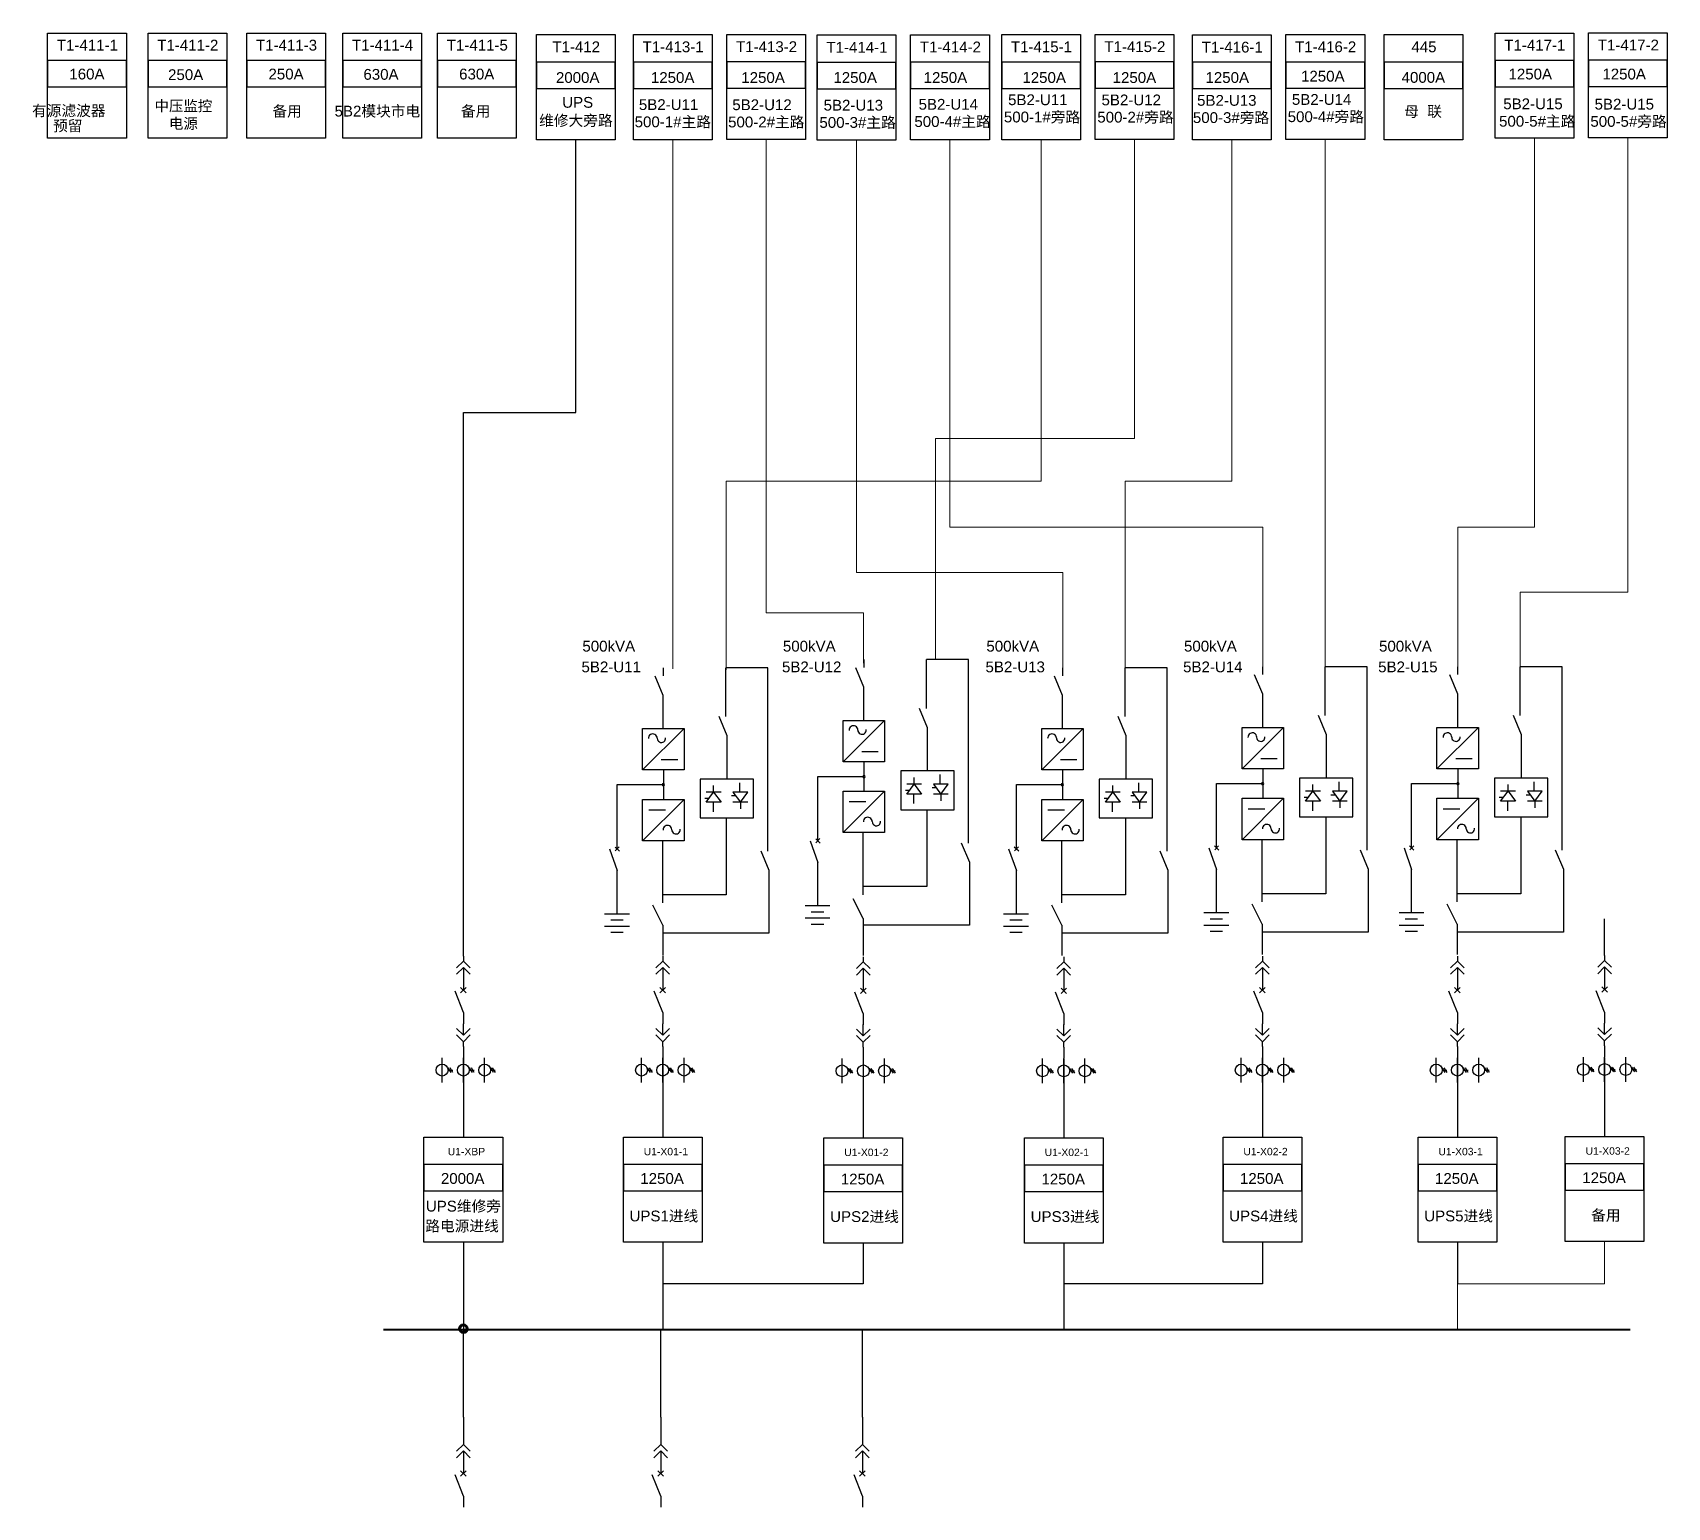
# Model space of a CAD drawing. Header units: millimetres. Extents: x -3460 to -460, y 6070 to 9130.
# Drawn here: x -1396.4 to -1288.3, y 6317.1 to 6414.6 of the extents above; entities that cross this region are included whole.
import ezdxf
from ezdxf.enums import TextEntityAlignment as Align

# ---------------------------------------------------------------- set-up
doc = ezdxf.new("R2010")
doc.units = ezdxf.units.MM
doc.header["$LTSCALE"] = 1000
doc.header["$MEASUREMENT"] = 0
doc.styles.get("Standard").update_dxf_attribs({"font": 'arial.ttf'})

# ---------------------------------------------------------------- blocks, each defined once
blk = doc.blocks.new('DYDQAA03')
at = {"color": 0}
for points in [[(0, 0), (0, -1.5)], [(-2.12, -3.62), (0, -1.5)], [(-2.12, -5.62), (0, -3.5)], [(2.12, -3.62), (0, -1.5)], [(2.12, -5.62), (0, -3.5)], [(0, -3.5), (0, -7)]]:
    blk.add_lwpolyline(points, dxfattribs=at)
blk = doc.blocks.new('DYDQAA09')
at = {"color": 0}
blk.add_lwpolyline([(0, 0), (0, -3.5)], dxfattribs=at)
blk.add_lwpolyline([(0, 0), (0, -3.5)], dxfattribs=at)
blk.add_lwpolyline([(0, 0), (0, -3.5)], dxfattribs=at)
blk.add_lwpolyline([(0, 0), (0, -3.5)], dxfattribs=at)
blk.add_lwpolyline([(0, 0), (0, -3.5)], dxfattribs=at)
blk.add_lwpolyline([(0, 0), (0, -3.5)], dxfattribs=at)
blk.add_lwpolyline([(0, 0), (0, -3.5)], dxfattribs=at)
blk.add_lwpolyline([(0, 0), (0, -3.5)], dxfattribs=at)
blk.add_lwpolyline([(0, 0), (0, -3.5)], dxfattribs=at)
blk = doc.blocks.new('DYDQ0201')
at = {"color": 0}
for points in [[(0.86, -0.86), (-0.86, 0.86)], [(-0.86, -0.86), (0.86, 0.86)], [(0, -7), (-2.61, -0.37)]]:
    blk.add_lwpolyline(points, dxfattribs=at)
blk = doc.blocks.new('DYDQAA04')
at = {"color": 0}
for points in [[(0, -3.5), (0, 0)], [(-2.12, -1.38), (0, -3.5)], [(-2.12, -3.38), (0, -5.5)], [(2.12, -1.38), (0, -3.5)], [(2.12, -3.38), (0, -5.5)], [(0, -7), (0, -5.5)]]:
    blk.add_lwpolyline(points, dxfattribs=at)
blk = doc.blocks.new('A$C03DD39B5')
for p, q in [((417, 475), (283, 392)), ((350, 333), (350, 467)), ((417, 422), (283, 339))]:
    blk.add_line(p, q)
blk.add_lwpolyline([(700, 167), (0, 167)])
blk.add_circle((350, 167), 167)
blk = doc.blocks.new('DYDQAA05')
at = {"color": 0}
blk.add_lwpolyline([(0, 0), (0, -7)], dxfattribs=at)

msp = doc.modelspace()

# ---------------------------------------------------------------- linework, layer by layer
at = {"color": 5, "lineweight": 30}
for p, q in [((-1360.46, 6389.5, 23739.41), (-1360.46, 6407.52, 25375.24)), ((-1367.89, 6353.54, 23739.41), (-1367.89, 6389.5, 23739.41)), ((-1367.89, 6389.5, 23739.41), (-1360.46, 6389.5, 23739.41))]:
    msp.add_line(p, q, dxfattribs=at)
at = {"color": 6, "lineweight": 20}
for p, q in [((-1354.05, 6407.52, 24683.6), (-1354.05, 6372.54, 24683.6)), ((-1347.87, 6407.54, 25375.24), (-1347.87, 6376.25, 25375.24)), ((-1341.89, 6407.5, 25375.24), (-1341.89, 6378.91, 25375.24)), ((-1335.71, 6407.51, 26066.88), (-1335.71, 6381.91, 26066.88)), ((-1297.05, 6407.63, 6022), (-1297.05, 6381.91, 6022)), ((-1335.71, 6381.91, 615.6), (-1315.01, 6381.91, 615.6)), ((-1315.01, 6381.91, 615.6), (-1315.01, 6372.68, 25375.24)), ((-1297.05, 6381.91, -19429.27), (-1302.11, 6381.91, -19429.27)), ((-1302.11, 6381.91, -19429.27), (-1302.11, 6372.68, 25375.24)), ((-1341.89, 6378.91, -76.04), (-1328.25, 6378.91, -76.04)), ((-1328.25, 6378.91, -76.04), (-1328.25, 6372.61, 25375.24)), ((-1347.87, 6376.25, -76.04), (-1341.43, 6376.25, 25375.24)), ((-1341.43, 6376.25, 25375.24), (-1341.43, 6372.91, 25375.24))]:
    msp.add_line(p, q, dxfattribs=at)
at = {"color": 4, "lineweight": 20}
for p, q in [((-1329.68, 6384.95, 50826.51), (-1329.68, 6407.52, 26069.61)), ((-1323.5, 6387.77, 50826.51), (-1323.5, 6407.54, 26761.25)), ((-1317.07, 6384.95, 50826.51), (-1317.07, 6407.51, 24683.6)), ((-1310.89, 6407.53, 25375.24), (-1310.89, 6384.95, 25375.24)), ((-1290.87, 6407.65, 6713.64), (-1290.87, 6377.6, 6713.64)), ((-1336.67, 6373.15, 50826.51), (-1336.67, 6387.77, 50826.51)), ((-1336.67, 6387.77, 50826.51), (-1323.5, 6387.77, 50826.51)), ((-1350.52, 6373.93, 25375.24), (-1350.52, 6384.95, 25375.24)), ((-1350.52, 6384.95, 25375.24), (-1329.68, 6384.95, 25375.24)), ((-1324.13, 6372.61, 25375.24), (-1324.13, 6384.95, 25375.24)), ((-1324.13, 6384.95, 25375.24), (-1317.07, 6384.95, 25375.24)), ((-1310.89, 6372.68, 25375.24), (-1310.89, 6384.95, 25375.24)), ((-1297.99, 6377.6, -18737.63), (-1297.99, 6372.68, 25375.24)), ((-1290.87, 6377.6, -18737.63), (-1297.99, 6377.6, -18737.63)), ((-1350.52, 6373.93, 25375.24), (-1350.52, 6372.48, 25375.24))]:
    msp.add_line(p, q, dxfattribs=at)
at = {"color": 3, "lineweight": -2}
for p, q in [((-1341.39, 6372.63, 25375.24), (-1341.39, 6373.15, 25375.24)), ((-1334.49, 6373.15, 25375.24), (-1337.27, 6373.15, 25375.24)), ((-1337.27, 6369.93, 25375.24), (-1337.27, 6373.15, 25375.24)), ((-1334.49, 6373.15, 25375.24), (-1337.27, 6373.15, 25375.24)), ((-1355.22, 6372.09, 25375.24), (-1354.69, 6370.81, 25375.24)), ((-1354.65, 6372.09, 25375.24), (-1354.65, 6372.61, 25375.24)), ((-1347.75, 6372.61, 25375.24), (-1350.53, 6372.61, 25375.24)), ((-1350.53, 6369.39, 25375.24), (-1350.53, 6372.61, 25375.24)), ((-1347.75, 6372.61, 25375.24), (-1350.53, 6372.61, 25375.24)), ((-1341.96, 6372.63, 25375.24), (-1341.43, 6371.35, 25375.24)), ((-1328.82, 6372.09, 25375.24), (-1328.29, 6370.81, 25375.24)), ((-1328.25, 6372.09, 25375.24), (-1328.25, 6372.61, 25375.24)), ((-1321.35, 6372.61, 25375.24), (-1324.13, 6372.61, 25375.24)), ((-1324.13, 6369.39, 25375.24), (-1324.13, 6372.61, 25375.24)), ((-1321.35, 6372.61, 25375.24), (-1324.13, 6372.61, 25375.24)), ((-1315.58, 6372.16, 25375.24), (-1315.05, 6370.88, 25375.24)), ((-1315.01, 6372.16, 25375.24), (-1315.01, 6372.68, 25375.24)), ((-1308.11, 6372.68, 25375.24), (-1310.89, 6372.68, 25375.24)), ((-1310.89, 6369.46, 25375.24), (-1310.89, 6372.68, 25375.24)), ((-1308.11, 6372.68, 25375.24), (-1310.89, 6372.68, 25375.24)), ((-1302.68, 6372.16, 25375.24), (-1302.15, 6370.88, 25375.24)), ((-1302.11, 6372.16, 25375.24), (-1302.11, 6372.68, 25375.24)), ((-1295.21, 6372.68, 25375.24), (-1297.99, 6372.68, 25375.24)), ((-1297.99, 6369.46, 25375.24), (-1297.99, 6372.68, 25375.24)), ((-1295.21, 6372.68, 25375.24), (-1297.99, 6372.68, 25375.24)), ((-1341.43, 6371.35, 25375.24), (-1341.43, 6369.17, 25375.24)), ((-1354.69, 6370.81, 25375.24), (-1354.69, 6368.63, 25375.24)), ((-1337.74, 6369.95, 25375.24), (-1337.21, 6368.67, 25375.24)), ((-1328.29, 6370.81, 25375.24), (-1328.29, 6368.63, 25375.24)), ((-1315.05, 6370.88, 25375.24), (-1315.05, 6368.7, 25375.24)), ((-1302.15, 6370.88, 25375.24), (-1302.15, 6368.7, 25375.24)), ((-1351, 6369.41, 25375.24), (-1350.47, 6368.13, 25375.24)), ((-1340.04, 6369.13, 25375.24), (-1342.78, 6366.39, 25375.24)), ((-1342.78, 6369.13, 25375.24), (-1340.04, 6369.13, 25375.24)), ((-1342.78, 6366.39, 25375.24), (-1342.78, 6369.13, 25375.24)), ((-1340.04, 6369.13, 25375.24), (-1340.04, 6366.39, 25375.24)), ((-1324.6, 6369.41, 25375.24), (-1324.07, 6368.13, 25375.24)), ((-1311.36, 6369.48, 25375.24), (-1310.83, 6368.2, 25375.24)), ((-1298.46, 6369.48, 25375.24), (-1297.93, 6368.2, 25375.24)), ((-1353.3, 6368.59, 25375.24), (-1356.04, 6365.86, 25375.24)), ((-1356.04, 6368.59, 25375.24), (-1353.3, 6368.59, 25375.24)), ((-1356.04, 6365.86, 25375.24), (-1356.04, 6368.59, 25375.24)), ((-1353.3, 6368.59, 25375.24), (-1353.3, 6365.86, 25375.24)), ((-1350.47, 6368.13, 25375.24), (-1350.47, 6365.25, 25375.24)), ((-1337.21, 6368.67, 25375.24), (-1337.21, 6365.79, 25375.24)), ((-1326.91, 6368.59, 25375.24), (-1329.64, 6365.86, 25375.24)), ((-1329.64, 6368.59, 25375.24), (-1326.91, 6368.59, 25375.24)), ((-1329.64, 6365.86, 25375.24), (-1329.64, 6368.59, 25375.24)), ((-1326.91, 6368.59, 25375.24), (-1326.91, 6365.86, 25375.24)), ((-1324.07, 6368.13, 25375.24), (-1324.07, 6365.25, 25375.24)), ((-1313.66, 6368.66, 25375.24), (-1316.39, 6365.92, 25375.24)), ((-1316.39, 6368.66, 25375.24), (-1313.66, 6368.66, 25375.24)), ((-1316.39, 6365.92, 25375.24), (-1316.39, 6368.66, 25375.24)), ((-1313.66, 6368.66, 25375.24), (-1313.66, 6365.92, 25375.24)), ((-1310.83, 6368.2, 25375.24), (-1310.83, 6365.32, 25375.24)), ((-1300.76, 6368.66, 25375.24), (-1303.5, 6365.92, 25375.24)), ((-1303.5, 6368.66, 25375.24), (-1300.76, 6368.66, 25375.24)), ((-1303.5, 6365.92, 25375.24), (-1303.5, 6368.66, 25375.24)), ((-1300.76, 6368.66, 25375.24), (-1300.76, 6365.92, 25375.24)), ((-1297.93, 6368.2, 25375.24), (-1297.93, 6365.32, 25375.24)), ((-1341.55, 6367.08, 25375.24), (-1340.45, 6367.08, 25375.24)), ((-1353.3, 6365.86, 25375.24), (-1356.04, 6365.86, 25375.24)), ((-1354.81, 6366.54, 25375.24), (-1353.71, 6366.54, 25375.24)), ((-1354.66, 6365.87, 25375.24), (-1354.66, 6363.95, 25375.24)), ((-1340.04, 6366.39, 25375.24), (-1342.78, 6366.39, 25375.24)), ((-1341.4, 6366.41, 25375.24), (-1341.4, 6364.48, 25375.24)), ((-1337.21, 6365.79, 25375.24), (-1338.97, 6365.79, 25375.24)), ((-1338.97, 6365.79, 25375.24), (-1338.97, 6363.22, 25375.24)), ((-1335.44, 6365.79, 25375.24), (-1337.21, 6365.79, 25375.24)), ((-1335.44, 6363.22, 25375.24), (-1335.44, 6365.79, 25375.24)), ((-1326.91, 6365.86, 25375.24), (-1329.64, 6365.86, 25375.24)), ((-1328.41, 6366.54, 25375.24), (-1327.32, 6366.54, 25375.24)), ((-1328.27, 6365.87, 25375.24), (-1328.27, 6363.95, 25375.24)), ((-1313.66, 6365.92, 25375.24), (-1316.39, 6365.92, 25375.24)), ((-1315.16, 6366.61, 25375.24), (-1314.07, 6366.61, 25375.24)), ((-1315.02, 6365.94, 25375.24), (-1315.02, 6364.01, 25375.24)), ((-1300.76, 6365.92, 25375.24), (-1303.5, 6365.92, 25375.24)), ((-1302.26, 6366.61, 25375.24), (-1301.17, 6366.61, 25375.24)), ((-1302.12, 6365.94, 25375.24), (-1302.12, 6364.01, 25375.24)), ((-1357.72, 6364.89, 25375.24), (-1354.66, 6364.89, 25375.24)), ((-1357.72, 6362.09, 25375.24), (-1357.72, 6364.89, 25375.24)), ((-1357.72, 6362.09, 25375.24), (-1357.72, 6364.86, 25375.24)), ((-1350.47, 6365.25, 25375.24), (-1352.24, 6365.25, 25375.24)), ((-1352.24, 6365.25, 25375.24), (-1352.24, 6362.68, 25375.24)), ((-1351.34, 6364.38, 25375.24), (-1351.34, 6364.82, 25375.24)), ((-1348.7, 6365.25, 25375.24), (-1350.47, 6365.25, 25375.24)), ((-1349.61, 6364.39, 25375.24), (-1349.61, 6365.01, 25375.24)), ((-1348.7, 6362.68, 25375.24), (-1348.7, 6365.25, 25375.24)), ((-1344.46, 6365.42, 25375.24), (-1341.4, 6365.42, 25375.24)), ((-1344.46, 6362.63, 25375.24), (-1344.46, 6365.42, 25375.24)), ((-1344.46, 6362.63, 25375.24), (-1344.46, 6365.39, 25375.24)), ((-1338.4, 6364.5, 25375.24), (-1338.66, 6364.5, 25375.24)), ((-1337.59, 6364.92, 25375.24), (-1338.57, 6364.92, 25375.24)), ((-1338.57, 6364.26, 25375.24), (-1338.08, 6364.92, 25375.24)), ((-1338.08, 6364.92, 25375.24), (-1338.08, 6365.36, 25375.24)), ((-1338.08, 6364.92, 25375.24), (-1337.59, 6364.26, 25375.24)), ((-1336.63, 6364.67, 25375.24), (-1336.89, 6364.67, 25375.24)), ((-1335.82, 6364.92, 25375.24), (-1336.8, 6364.92, 25375.24)), ((-1336.8, 6364.92, 25375.24), (-1336.31, 6364.26, 25375.24)), ((-1336.35, 6364.93, 25375.24), (-1336.35, 6365.55, 25375.24)), ((-1336.31, 6364.26, 25375.24), (-1335.82, 6364.92, 25375.24)), ((-1331.32, 6364.89, 25375.24), (-1328.27, 6364.89, 25375.24)), ((-1331.32, 6362.09, 25375.24), (-1331.32, 6364.89, 25375.24)), ((-1331.32, 6362.09, 25375.24), (-1331.32, 6364.86, 25375.24)), ((-1324.07, 6365.25, 25375.24), (-1325.84, 6365.25, 25375.24)), ((-1325.84, 6365.25, 25375.24), (-1325.84, 6362.68, 25375.24)), ((-1324.94, 6364.38, 25375.24), (-1324.94, 6364.82, 25375.24)), ((-1322.31, 6365.25, 25375.24), (-1324.07, 6365.25, 25375.24)), ((-1323.21, 6364.39, 25375.24), (-1323.21, 6365.01, 25375.24)), ((-1322.31, 6362.68, 25375.24), (-1322.31, 6365.25, 25375.24)), ((-1318.08, 6364.95, 25375.24), (-1315.02, 6364.95, 25375.24)), ((-1318.08, 6362.16, 25375.24), (-1318.08, 6364.95, 25375.24)), ((-1318.08, 6362.16, 25375.24), (-1318.08, 6364.93, 25375.24)), ((-1310.83, 6365.32, 25375.24), (-1312.59, 6365.32, 25375.24)), ((-1312.59, 6365.32, 25375.24), (-1312.59, 6362.75, 25375.24)), ((-1311.7, 6364.45, 25375.24), (-1311.7, 6364.89, 25375.24)), ((-1309.06, 6365.32, 25375.24), (-1310.83, 6365.32, 25375.24)), ((-1309.97, 6364.46, 25375.24), (-1309.97, 6365.08, 25375.24)), ((-1309.06, 6362.75, 25375.24), (-1309.06, 6365.32, 25375.24)), ((-1305.18, 6364.95, 25375.24), (-1302.12, 6364.95, 25375.24)), ((-1305.18, 6362.16, 25375.24), (-1305.18, 6364.95, 25375.24)), ((-1305.18, 6362.16, 25375.24), (-1305.18, 6364.93, 25375.24)), ((-1297.93, 6365.32, 25375.24), (-1299.69, 6365.32, 25375.24)), ((-1299.69, 6365.32, 25375.24), (-1299.69, 6362.75, 25375.24)), ((-1298.8, 6364.45, 25375.24), (-1298.8, 6364.89, 25375.24)), ((-1296.16, 6365.32, 25375.24), (-1297.93, 6365.32, 25375.24)), ((-1297.07, 6364.46, 25375.24), (-1297.07, 6365.08, 25375.24)), ((-1296.16, 6362.75, 25375.24), (-1296.16, 6365.32, 25375.24)), ((-1356.04, 6363.91, 25375.24), (-1353.3, 6363.91, 25375.24)), ((-1353.3, 6363.91, 25375.24), (-1356.04, 6361.17, 25375.24)), ((-1356.04, 6361.17, 25375.24), (-1356.04, 6363.91, 25375.24)), ((-1353.3, 6363.91, 25375.24), (-1353.3, 6361.17, 25375.24)), ((-1351.66, 6363.96, 25375.24), (-1351.92, 6363.96, 25375.24)), ((-1350.85, 6364.38, 25375.24), (-1351.83, 6364.38, 25375.24)), ((-1351.83, 6363.72, 25375.24), (-1351.34, 6364.38, 25375.24)), ((-1350.85, 6363.72, 25375.24), (-1351.83, 6363.72, 25375.24)), ((-1351.38, 6363.71, 25375.24), (-1351.38, 6363.09, 25375.24)), ((-1351.34, 6364.38, 25375.24), (-1350.85, 6363.72, 25375.24)), ((-1349.89, 6364.14, 25375.24), (-1350.15, 6364.14, 25375.24)), ((-1349.08, 6364.38, 25375.24), (-1350.07, 6364.38, 25375.24)), ((-1350.07, 6364.38, 25375.24), (-1349.57, 6363.72, 25375.24)), ((-1349.08, 6363.72, 25375.24), (-1350.07, 6363.72, 25375.24)), ((-1349.57, 6363.72, 25375.24), (-1349.08, 6364.38, 25375.24)), ((-1349.57, 6363.72, 25375.24), (-1349.57, 6363.28, 25375.24)), ((-1342.78, 6364.45, 25375.24), (-1340.04, 6364.45, 25375.24)), ((-1340.04, 6364.45, 25375.24), (-1342.78, 6361.71, 25375.24)), ((-1342.78, 6361.71, 25375.24), (-1342.78, 6364.45, 25375.24)), ((-1342.37, 6363.76, 25375.24), (-1341.27, 6363.76, 25375.24)), ((-1340.04, 6364.45, 25375.24), (-1340.04, 6361.71, 25375.24)), ((-1337.59, 6364.26, 25375.24), (-1338.57, 6364.26, 25375.24)), ((-1338.12, 6364.24, 25375.24), (-1338.12, 6363.63, 25375.24)), ((-1335.82, 6364.26, 25375.24), (-1336.8, 6364.26, 25375.24)), ((-1336.31, 6364.26, 25375.24), (-1336.31, 6363.82, 25375.24)), ((-1329.64, 6363.91, 25375.24), (-1326.91, 6363.91, 25375.24)), ((-1326.91, 6363.91, 25375.24), (-1329.64, 6361.17, 25375.24)), ((-1329.64, 6361.17, 25375.24), (-1329.64, 6363.91, 25375.24)), ((-1326.91, 6363.91, 25375.24), (-1326.91, 6361.17, 25375.24)), ((-1325.26, 6363.96, 25375.24), (-1325.52, 6363.96, 25375.24)), ((-1324.45, 6364.38, 25375.24), (-1325.43, 6364.38, 25375.24)), ((-1325.43, 6363.72, 25375.24), (-1324.94, 6364.38, 25375.24)), ((-1324.45, 6363.72, 25375.24), (-1325.43, 6363.72, 25375.24)), ((-1324.98, 6363.71, 25375.24), (-1324.98, 6363.09, 25375.24)), ((-1324.94, 6364.38, 25375.24), (-1324.45, 6363.72, 25375.24)), ((-1323.49, 6364.14, 25375.24), (-1323.75, 6364.14, 25375.24)), ((-1322.68, 6364.38, 25375.24), (-1323.67, 6364.38, 25375.24)), ((-1323.67, 6364.38, 25375.24), (-1323.18, 6363.72, 25375.24)), ((-1322.68, 6363.72, 25375.24), (-1323.67, 6363.72, 25375.24)), ((-1323.18, 6363.72, 25375.24), (-1322.68, 6364.38, 25375.24)), ((-1323.18, 6363.72, 25375.24), (-1323.18, 6363.28, 25375.24)), ((-1316.39, 6363.98, 25375.24), (-1313.66, 6363.98, 25375.24)), ((-1313.66, 6363.98, 25375.24), (-1316.39, 6361.24, 25375.24)), ((-1316.39, 6361.24, 25375.24), (-1316.39, 6363.98, 25375.24)), ((-1313.66, 6363.98, 25375.24), (-1313.66, 6361.24, 25375.24)), ((-1312.02, 6364.03, 25375.24), (-1312.28, 6364.03, 25375.24)), ((-1311.2, 6364.45, 25375.24), (-1312.19, 6364.45, 25375.24)), ((-1312.19, 6363.79, 25375.24), (-1311.7, 6364.45, 25375.24)), ((-1311.2, 6363.79, 25375.24), (-1312.19, 6363.79, 25375.24)), ((-1311.73, 6363.77, 25375.24), (-1311.73, 6363.16, 25375.24)), ((-1311.7, 6364.45, 25375.24), (-1311.2, 6363.79, 25375.24)), ((-1310.25, 6364.2, 25375.24), (-1310.51, 6364.2, 25375.24)), ((-1309.44, 6364.45, 25375.24), (-1310.42, 6364.45, 25375.24)), ((-1310.42, 6364.45, 25375.24), (-1309.93, 6363.79, 25375.24)), ((-1309.44, 6363.79, 25375.24), (-1310.42, 6363.79, 25375.24)), ((-1309.93, 6363.79, 25375.24), (-1309.44, 6364.45, 25375.24)), ((-1309.93, 6363.79, 25375.24), (-1309.93, 6363.35, 25375.24)), ((-1303.5, 6363.98, 25375.24), (-1300.76, 6363.98, 25375.24)), ((-1300.76, 6363.98, 25375.24), (-1303.5, 6361.24, 25375.24)), ((-1303.5, 6361.24, 25375.24), (-1303.5, 6363.98, 25375.24)), ((-1300.76, 6363.98, 25375.24), (-1300.76, 6361.24, 25375.24)), ((-1299.12, 6364.03, 25375.24), (-1299.38, 6364.03, 25375.24)), ((-1298.3, 6364.45, 25375.24), (-1299.29, 6364.45, 25375.24)), ((-1299.29, 6363.79, 25375.24), (-1298.8, 6364.45, 25375.24)), ((-1298.3, 6363.79, 25375.24), (-1299.29, 6363.79, 25375.24)), ((-1298.84, 6363.77, 25375.24), (-1298.84, 6363.16, 25375.24)), ((-1298.8, 6364.45, 25375.24), (-1298.3, 6363.79, 25375.24)), ((-1297.35, 6364.2, 25375.24), (-1297.61, 6364.2, 25375.24)), ((-1296.54, 6364.45, 25375.24), (-1297.52, 6364.45, 25375.24)), ((-1297.52, 6364.45, 25375.24), (-1297.03, 6363.79, 25375.24)), ((-1296.54, 6363.79, 25375.24), (-1297.52, 6363.79, 25375.24)), ((-1297.03, 6363.79, 25375.24), (-1296.54, 6364.45, 25375.24)), ((-1297.03, 6363.79, 25375.24), (-1297.03, 6363.35, 25375.24)), ((-1355.63, 6363.22, 25375.24), (-1354.53, 6363.22, 25375.24)), ((-1352.24, 6362.68, 25375.24), (-1350.47, 6362.68, 25375.24)), ((-1350.47, 6362.68, 25375.24), (-1348.7, 6362.68, 25375.24)), ((-1338.97, 6363.22, 25375.24), (-1337.21, 6363.22, 25375.24)), ((-1337.21, 6363.22, 25375.24), (-1335.44, 6363.22, 25375.24)), ((-1329.23, 6363.22, 25375.24), (-1328.14, 6363.22, 25375.24)), ((-1325.84, 6362.68, 25375.24), (-1324.07, 6362.68, 25375.24)), ((-1324.07, 6362.68, 25375.24), (-1322.31, 6362.68, 25375.24)), ((-1315.98, 6363.29, 25375.24), (-1314.89, 6363.29, 25375.24)), ((-1312.59, 6362.75, 25375.24), (-1310.83, 6362.75, 25375.24)), ((-1310.83, 6362.75, 25375.24), (-1309.06, 6362.75, 25375.24)), ((-1303.09, 6363.29, 25375.24), (-1301.99, 6363.29, 25375.24)), ((-1299.69, 6362.75, 25375.24), (-1297.93, 6362.75, 25375.24)), ((-1297.93, 6362.75, 25375.24), (-1296.16, 6362.75, 25375.24)), ((-1340.04, 6361.71, 25375.24), (-1342.78, 6361.71, 25375.24)), ((-1313.66, 6361.24, 25375.24), (-1316.39, 6361.24, 25375.24)), ((-1300.76, 6361.24, 25375.24), (-1303.5, 6361.24, 25375.24)), ((-1353.3, 6361.17, 25375.24), (-1356.04, 6361.17, 25375.24)), ((-1326.91, 6361.17, 25375.24), (-1329.64, 6361.17, 25375.24))]:
    msp.add_line(p, q, dxfattribs=at)
at = {"color": 3}
for p, q in [((-1334.49, 6361.02, 25375.24), (-1334.49, 6373.15, 25375.24)), ((-1347.75, 6360.49, 25375.24), (-1347.75, 6372.61, 25375.24)), ((-1321.35, 6360.49, 25375.24), (-1321.35, 6372.61, 25375.24)), ((-1308.11, 6360.55, 25375.24), (-1308.11, 6372.68, 25375.24)), ((-1295.21, 6360.55, 25375.24), (-1295.21, 6372.68, 25375.24)), ((-1350.51, 6362.68, 25375.24), (-1350.51, 6359.22, 25375.24)), ((-1344.46, 6361.17, 25375.24), (-1344.46, 6362.63, 25375.24)), ((-1337.24, 6363.22, 25375.24), (-1337.24, 6359.76, 25375.24)), ((-1324.11, 6362.68, 25375.24), (-1324.11, 6359.22, 25375.24)), ((-1310.86, 6362.75, 25375.24), (-1310.86, 6359.29, 25375.24)), ((-1297.96, 6362.75, 25375.24), (-1297.96, 6359.29, 25375.24)), ((-1357.72, 6360.63, 25375.24), (-1357.72, 6362.09, 25375.24)), ((-1344.32, 6361.32, 25375.24), (-1344.59, 6361.04, 25375.24)), ((-1344.3, 6361.02, 25375.24), (-1344.59, 6361.3, 25375.24)), ((-1341.45, 6357.6, 25375.24), (-1341.45, 6361.71, 25375.24)), ((-1331.32, 6360.63, 25375.24), (-1331.32, 6362.09, 25375.24)), ((-1318.08, 6360.7, 25375.24), (-1318.08, 6362.16, 25375.24)), ((-1315.07, 6357.13, 25375.24), (-1315.07, 6361.24, 25375.24)), ((-1305.18, 6360.7, 25375.24), (-1305.18, 6362.16, 25375.24)), ((-1302.17, 6357.13, 25375.24), (-1302.17, 6361.24, 25375.24)), ((-1358.23, 6360.63, 25375.24), (-1357.72, 6359.2, 25375.24)), ((-1357.56, 6360.48, 25375.24), (-1357.86, 6360.76, 25375.24)), ((-1357.58, 6360.78, 25375.24), (-1357.85, 6360.5, 25375.24)), ((-1354.71, 6357.06, 25375.24), (-1354.71, 6361.17, 25375.24)), ((-1348.22, 6360.5, 25375.24), (-1347.69, 6359.22, 25375.24)), ((-1344.96, 6361.17, 25375.24), (-1344.46, 6359.73, 25375.24)), ((-1334.96, 6361.04, 25375.24), (-1334.42, 6359.76, 25375.24)), ((-1331.83, 6360.63, 25375.24), (-1331.32, 6359.2, 25375.24)), ((-1331.16, 6360.48, 25375.24), (-1331.46, 6360.76, 25375.24)), ((-1331.18, 6360.78, 25375.24), (-1331.45, 6360.5, 25375.24)), ((-1328.31, 6357.06, 25375.24), (-1328.31, 6361.17, 25375.24)), ((-1321.82, 6360.5, 25375.24), (-1321.29, 6359.22, 25375.24)), ((-1318.58, 6360.7, 25375.24), (-1318.08, 6359.27, 25375.24)), ((-1317.92, 6360.55, 25375.24), (-1318.21, 6360.83, 25375.24)), ((-1317.94, 6360.85, 25375.24), (-1318.2, 6360.57, 25375.24)), ((-1308.58, 6360.57, 25375.24), (-1308.04, 6359.29, 25375.24)), ((-1305.68, 6360.7, 25375.24), (-1305.18, 6359.27, 25375.24)), ((-1305.02, 6360.55, 25375.24), (-1305.31, 6360.83, 25375.24)), ((-1305.04, 6360.85, 25375.24), (-1305.3, 6360.57, 25375.24)), ((-1295.68, 6360.57, 25375.24), (-1295.14, 6359.29, 25375.24)), ((-1357.72, 6356.33, 25375.24), (-1357.72, 6359.2, 25375.24)), ((-1347.69, 6359.22, 25375.24), (-1347.69, 6355.07, 25375.24)), ((-1344.46, 6356.87, 25375.24), (-1344.46, 6359.73, 25375.24)), ((-1334.42, 6359.76, 25375.24), (-1334.42, 6355.6, 25375.24)), ((-1331.32, 6356.33, 25375.24), (-1331.32, 6359.2, 25375.24)), ((-1321.29, 6359.22, 25375.24), (-1321.29, 6355.07, 25375.24)), ((-1318.08, 6356.4, 25375.24), (-1318.08, 6359.27, 25375.24)), ((-1308.04, 6359.29, 25375.24), (-1308.04, 6355.13, 25375.24)), ((-1305.18, 6356.4, 25375.24), (-1305.18, 6359.27, 25375.24)), ((-1295.14, 6359.29, 25375.24), (-1295.14, 6355.13, 25375.24)), ((-1341.45, 6356.03, 25375.24), (-1342.11, 6357.34, 25375.24)), ((-1315.07, 6355.67, 25375.24), (-1315.73, 6356.98, 25375.24)), ((-1302.17, 6355.67, 25375.24), (-1302.83, 6356.98, 25375.24)), ((-1354.71, 6355.6, 25375.24), (-1355.37, 6356.91, 25375.24)), ((-1341.45, 6356.03, 25375.24), (-1341.45, 6353.59, 25375.24)), ((-1328.31, 6355.6, 25375.24), (-1328.97, 6356.91, 25375.24)), ((-1292.44, 6356.02, 54792.45), (-1292.44, 6353.58, 54792.45)), ((-1354.71, 6355.6, 25375.24), (-1354.71, 6353.59, 25375.24)), ((-1347.69, 6355.07, 25375.24), (-1354.71, 6355.07, 25375.24)), ((-1334.42, 6355.6, 25375.24), (-1341.45, 6355.6, 25375.24)), ((-1328.31, 6355.6, 25375.24), (-1328.31, 6353.59, 25375.24)), ((-1321.29, 6355.07, 25375.24), (-1328.31, 6355.07, 25375.24)), ((-1315.07, 6355.67, 25375.24), (-1315.07, 6353.66, 25375.24)), ((-1308.04, 6355.13, 25375.24), (-1315.07, 6355.13, 25375.24)), ((-1302.17, 6355.67, 25375.24), (-1302.17, 6353.66, 25375.24)), ((-1295.14, 6355.13, 25375.24), (-1302.17, 6355.13, 25375.24))]:
    msp.add_line(p, q, dxfattribs=at)
for p, q in [((-1367.89, 6346.79, 25940.62), (-1367.89, 6345.15, 25940.62)), ((-1354.71, 6346.79, 24088.35), (-1354.71, 6345.15, 24088.35)), ((-1341.44, 6346.74, 24088.35), (-1341.44, 6345.1, 24088.35)), ((-1328.18, 6346.74, 24088.35), (-1328.18, 6345.1, 24088.35)), ((-1315.05, 6346.79, 24088.35), (-1315.05, 6345.15, 24088.35)), ((-1302.15, 6346.79, 24088.35), (-1302.15, 6345.15, 24088.35)), ((-1292.41, 6346.83, 55706.78), (-1292.41, 6345.19, 55706.78)), ((-1367.89, 6345.15, 25940.62), (-1367.89, 6341.58, 25940.62)), ((-1354.71, 6345.15, 24088.35), (-1354.71, 6341.58, 24088.35)), ((-1341.44, 6345.1, 24088.35), (-1341.44, 6341.54, 24088.35)), ((-1328.18, 6345.1, 24088.35), (-1328.18, 6341.54, 24088.35)), ((-1315.05, 6345.15, 24088.35), (-1315.05, 6341.58, 24088.35)), ((-1302.15, 6345.15, 24088.35), (-1302.15, 6341.58, 24088.35)), ((-1292.41, 6345.19, 55706.78), (-1292.41, 6341.62, 55706.78)), ((-1367.89, 6334.63, 25940.62), (-1367.89, 6328.91, 25940.62)), ((-1354.71, 6334.63, 9528.95), (-1354.71, 6328.86, 9528.95)), ((-1341.44, 6334.58, 24088.35), (-1341.44, 6331.88, 24088.35)), ((-1328.18, 6334.58, 24088.35), (-1328.18, 6328.86, 24088.35)), ((-1315.05, 6334.63, 24088.35), (-1315.05, 6331.88, 24088.35)), ((-1302.15, 6334.63, 24088.35), (-1302.15, 6331.88, 24088.35)), ((-1341.44, 6331.88, 24088.35), (-1354.71, 6331.88, 24088.35)), ((-1315.05, 6331.88, 24088.35), (-1328.18, 6331.88, 24088.35)), ((-1367.89, 6323.07, 24557.35), (-1367.89, 6328.91, 25940.62)), ((-1354.84, 6323.07, 24557.35), (-1354.84, 6328.91, 25940.62)), ((-1341.5, 6323.07, 24557.35), (-1341.5, 6328.91, 25940.62))]:
    msp.add_line(p, q)
at = {"lineweight": 20}
for p, q in [((-1292.41, 6331.88, 24088.35), (-1292.41, 6334.67, 56681.09)), ((-1302.15, 6331.88, 24088.35), (-1292.41, 6331.88, 24088.35)), ((-1302.15, 6331.88, 24088.35), (-1302.15, 6328.86, 38946.36))]:
    msp.add_line(p, q, dxfattribs=at)
at = {"color": 1, "lineweight": 40}
msp.add_line((-1373.17, 6328.86, 38946.36), (-1290.72, 6328.86, 38946.36), dxfattribs=at)
for points, elevation in [([(-1395.39, 6414.58), (-1390.18, 6414.58), (-1390.18, 6407.63), (-1395.39, 6407.63)], 6022), ([(-1388.75, 6414.58), (-1383.54, 6414.58), (-1383.54, 6407.63), (-1388.75, 6407.63)], 6022), ([(-1382.22, 6414.58), (-1377.01, 6414.58), (-1377.01, 6407.63), (-1382.22, 6407.63)], 6022), ([(-1375.87, 6414.58), (-1370.66, 6414.58), (-1370.66, 6407.63), (-1375.87, 6407.63)], 6022), ([(-1369.6, 6414.58), (-1364.4, 6414.58), (-1364.4, 6407.63), (-1369.6, 6407.63)], 6022), ([(-1363.06, 6414.48), (-1357.85, 6414.48), (-1357.85, 6407.52), (-1363.06, 6407.52)], 25375.24), ([(-1356.65, 6414.48), (-1351.44, 6414.48), (-1351.44, 6407.52), (-1356.65, 6407.52)], 24683.6), ([(-1350.47, 6414.49), (-1345.26, 6414.49), (-1345.26, 6407.54), (-1350.47, 6407.54)], 25375.24), ([(-1344.49, 6414.45), (-1339.29, 6414.45), (-1339.29, 6407.5), (-1344.49, 6407.5)], 25375.24), ([(-1338.31, 6414.47), (-1333.1, 6414.47), (-1333.1, 6407.51), (-1338.31, 6407.51)], 26066.88), ([(-1332.29, 6414.48), (-1327.08, 6414.48), (-1327.08, 6407.52), (-1332.29, 6407.52)], 26069.61), ([(-1326.11, 6414.49), (-1320.9, 6414.49), (-1320.9, 6407.54), (-1326.11, 6407.54)], 26761.25), ([(-1319.67, 6414.46), (-1314.46, 6414.46), (-1314.46, 6407.51), (-1319.67, 6407.51)], 24683.6), ([(-1313.49, 6414.48), (-1308.28, 6414.48), (-1308.28, 6407.53), (-1313.49, 6407.53)], 25375.24), ([(-1306.99, 6414.48), (-1301.78, 6414.48), (-1301.78, 6407.52), (-1306.99, 6407.52)], 25375.24), ([(-1299.66, 6414.58), (-1294.45, 6414.58), (-1294.45, 6407.63), (-1299.66, 6407.63)], 6022), ([(-1293.48, 6414.6), (-1288.27, 6414.6), (-1288.27, 6407.65), (-1293.48, 6407.65)], 6713.64), ([(-1395.39, 6411.03), (-1390.18, 6411.03), (-1390.18, 6412.77), (-1395.39, 6412.77)], 6022), ([(-1388.75, 6411.03), (-1383.54, 6411.03), (-1383.54, 6412.77), (-1388.75, 6412.77)], 6022), ([(-1382.22, 6411.03), (-1377.01, 6411.03), (-1377.01, 6412.77), (-1382.22, 6412.77)], 6022), ([(-1375.87, 6411.03), (-1370.66, 6411.03), (-1370.66, 6412.77), (-1375.87, 6412.77)], 6022), ([(-1369.6, 6411.03), (-1364.4, 6411.03), (-1364.4, 6412.77), (-1369.6, 6412.77)], 6022), ([(-1363.06, 6410.92), (-1357.85, 6410.92), (-1357.85, 6412.66), (-1363.06, 6412.66)], 25375.24), ([(-1356.65, 6410.92), (-1351.44, 6410.92), (-1351.44, 6412.66), (-1356.65, 6412.66)], 24683.6), ([(-1350.47, 6410.94), (-1345.26, 6410.94), (-1345.26, 6412.68), (-1350.47, 6412.68)], 25375.24), ([(-1344.49, 6410.9), (-1339.29, 6410.9), (-1339.29, 6412.63), (-1344.49, 6412.63)], 25375.24), ([(-1338.31, 6410.91), (-1333.1, 6410.91), (-1333.1, 6412.65), (-1338.31, 6412.65)], 26066.88), ([(-1332.29, 6410.92), (-1327.08, 6410.92), (-1327.08, 6412.66), (-1332.29, 6412.66)], 26069.61), ([(-1326.11, 6410.94), (-1320.9, 6410.94), (-1320.9, 6412.68), (-1326.11, 6412.68)], 26761.25), ([(-1319.67, 6410.91), (-1314.46, 6410.91), (-1314.46, 6412.65), (-1319.67, 6412.65)], 24683.6), ([(-1313.49, 6410.93), (-1308.28, 6410.93), (-1308.28, 6412.66), (-1313.49, 6412.66)], 25375.24), ([(-1306.99, 6410.92), (-1301.78, 6410.92), (-1301.78, 6412.66), (-1306.99, 6412.66)], 25375.24), ([(-1299.66, 6411.03), (-1294.45, 6411.03), (-1294.45, 6412.77), (-1299.66, 6412.77)], 6022), ([(-1293.48, 6411.05), (-1288.27, 6411.05), (-1288.27, 6412.78), (-1293.48, 6412.78)], 6713.64), ([(-1370.5, 6341.58), (-1365.29, 6341.58), (-1365.29, 6334.63), (-1370.5, 6334.63)], 25940.62), ([(-1357.31, 6341.58), (-1352.1, 6341.58), (-1352.1, 6334.63), (-1357.31, 6334.63)], 24088.35), ([(-1344.05, 6341.54), (-1338.84, 6341.54), (-1338.84, 6334.58), (-1344.05, 6334.58)], 24088.35), ([(-1330.79, 6341.54), (-1325.58, 6341.54), (-1325.58, 6334.58), (-1330.79, 6334.58)], 24088.35), ([(-1317.65, 6341.58), (-1312.44, 6341.58), (-1312.44, 6334.63), (-1317.65, 6334.63)], 24088.35), ([(-1304.75, 6341.58), (-1299.54, 6341.58), (-1299.54, 6334.63), (-1304.75, 6334.63)], 24088.35), ([(-1295.02, 6341.62), (-1289.81, 6341.62), (-1289.81, 6334.67), (-1295.02, 6334.67)], 56681.09), ([(-1370.5, 6338.03), (-1365.29, 6338.03), (-1365.29, 6339.76), (-1370.5, 6339.76)], 25940.62), ([(-1357.31, 6338.03), (-1352.1, 6338.03), (-1352.1, 6339.76), (-1357.31, 6339.76)], 24088.35), ([(-1344.05, 6337.98), (-1338.84, 6337.98), (-1338.84, 6339.72), (-1344.05, 6339.72)], 24088.35), ([(-1330.79, 6337.98), (-1325.58, 6337.98), (-1325.58, 6339.72), (-1330.79, 6339.72)], 24088.35), ([(-1317.65, 6338.03), (-1312.44, 6338.03), (-1312.44, 6339.76), (-1317.65, 6339.76)], 24088.35), ([(-1304.75, 6338.03), (-1299.54, 6338.03), (-1299.54, 6339.76), (-1304.75, 6339.76)], 24088.35), ([(-1295.02, 6338.07), (-1289.81, 6338.07), (-1289.81, 6339.81), (-1295.02, 6339.81)], 56681.09)]:
    msp.add_lwpolyline(points, close=True, dxfattribs=dict(elevation=elevation))
at = {"color": 3, "elevation": 25375.24}
for points in [[(-1350.51, 6359.22), (-1350.51, 6357.61), (-1354.71, 6357.61)], [(-1337.24, 6359.76), (-1337.24, 6358.14), (-1341.45, 6358.14)], [(-1324.11, 6359.22), (-1324.11, 6357.61), (-1328.31, 6357.61)], [(-1310.86, 6359.29), (-1310.86, 6357.67), (-1315.07, 6357.67)], [(-1297.96, 6359.29), (-1297.96, 6357.67), (-1302.17, 6357.67)], [(-1356.91, 6356.33), (-1358.56, 6356.33)], [(-1357.32, 6355.92), (-1358.15, 6355.92)], [(-1343.65, 6356.87), (-1345.29, 6356.87)], [(-1343.65, 6356.05), (-1345.29, 6356.05)], [(-1344.06, 6356.46), (-1344.88, 6356.46)], [(-1330.52, 6356.33), (-1332.16, 6356.33)], [(-1330.93, 6355.92), (-1331.75, 6355.92)], [(-1317.27, 6356.4), (-1318.91, 6356.4)], [(-1317.68, 6355.99), (-1318.5, 6355.99)], [(-1304.37, 6356.4), (-1306.01, 6356.4)], [(-1304.78, 6355.99), (-1305.6, 6355.99)], [(-1356.91, 6355.51), (-1358.56, 6355.51)], [(-1357.32, 6355.1), (-1358.15, 6355.1)], [(-1344.06, 6355.64), (-1344.88, 6355.64)], [(-1330.52, 6355.51), (-1332.16, 6355.51)], [(-1330.93, 6355.1), (-1331.75, 6355.1)], [(-1317.27, 6355.58), (-1318.91, 6355.58)], [(-1317.68, 6355.17), (-1318.5, 6355.17)], [(-1304.37, 6355.58), (-1306.01, 6355.58)], [(-1304.78, 6355.17), (-1305.6, 6355.17)]]:
    msp.add_lwpolyline(points, dxfattribs=at)
at = {"color": 1, "lineweight": 60}
msp.add_circle((-1367.89, 6328.91, 25940.62), 0.251, dxfattribs=at)
at = {"color": 3, "lineweight": -2}
for centre, radius, start, end in [((-1355.36, 6367.95, 25375.24), 0.29, 0, 183.1262), ((-1354.79, 6367.95, 25375.24), 0.276, 180, 7.6852), ((-1342.09, 6368.49, 25375.24), 0.29, 0, 183.1262), ((-1341.53, 6368.49, 25375.24), 0.276, 180, 7.6852), ((-1328.96, 6367.95, 25375.24), 0.29, 0, 183.1262), ((-1328.39, 6367.95, 25375.24), 0.276, 180, 7.6852), ((-1315.71, 6368.02, 25375.24), 0.29, 0, 183.1262), ((-1315.15, 6368.02, 25375.24), 0.276, 180, 7.6852), ((-1302.81, 6368.02, 25375.24), 0.29, 0, 183.1262), ((-1302.25, 6368.02, 25375.24), 0.276, 180, 7.6852), ((-1354.66, 6364.88, 25375.24), 0.0769, 0, 180), ((-1354.66, 6364.88, 25375.24), 0.0769, 180, 0), ((-1341.4, 6365.41, 25375.24), 0.0769, 0, 180), ((-1341.4, 6365.41, 25375.24), 0.0769, 180, 0), ((-1328.27, 6364.88, 25375.24), 0.0769, 0, 180), ((-1328.27, 6364.88, 25375.24), 0.0769, 180, 0), ((-1315.02, 6364.94, 25375.24), 0.0769, 0, 180), ((-1315.02, 6364.94, 25375.24), 0.0769, 180, 0), ((-1302.12, 6364.94, 25375.24), 0.0769, 0, 180), ((-1302.12, 6364.94, 25375.24), 0.0769, 180, 0), ((-1341.14, 6362.44, 25375.24), 0.29, 0, 183.1262), ((-1340.57, 6362.44, 25375.24), 0.276, 180, 7.6852), ((-1354.4, 6361.9, 25375.24), 0.29, 0, 183.1262), ((-1353.83, 6361.9, 25375.24), 0.276, 180, 7.6852), ((-1328, 6361.9, 25375.24), 0.29, 0, 183.1262), ((-1327.44, 6361.9, 25375.24), 0.276, 180, 7.6852), ((-1314.76, 6361.97, 25375.24), 0.29, 0, 183.1262), ((-1314.19, 6361.97, 25375.24), 0.276, 180, 7.6852), ((-1301.86, 6361.97, 25375.24), 0.29, 0, 183.1262), ((-1301.29, 6361.97, 25375.24), 0.276, 180, 7.6852)]:
    msp.add_arc(centre, radius, start, end, dxfattribs=at)

# ---------------------------------------------------------------- block references
at = {"xscale": 0.2128954749704126, "yscale": 0.2128954749704126, "zscale": 0.2128954749704126}
for name, p in [('DYDQAA03', (-1367.89, 6353.54, 23739.41)), ('DYDQAA03', (-1354.71, 6353.54, 21887.14)), ('DYDQAA03', (-1341.44, 6353.49, 21887.14)), ('DYDQAA03', (-1328.18, 6353.49, 21887.14)), ('DYDQAA03', (-1315.05, 6353.54, 21887.14)), ('DYDQAA03', (-1302.15, 6353.54, 21887.14)), ('DYDQAA03', (-1292.41, 6353.58, 53505.56)), ('DYDQAA09', (-1367.89, 6352.05, 23739.41)), ('DYDQAA09', (-1354.71, 6352.05, 21887.14)), ('DYDQAA09', (-1341.44, 6352, 21887.14)), ('DYDQAA09', (-1328.18, 6352, 21887.14)), ('DYDQAA09', (-1315.05, 6352.05, 21887.14)), ('DYDQAA09', (-1302.15, 6352.05, 21887.14)), ('DYDQ0201', (-1292.41, 6351.34, 53505.56)), ('DYDQAA09', (-1292.41, 6352.09, 53505.56)), ('DYDQ0201', (-1367.89, 6351.3, 23739.41)), ('DYDQ0201', (-1354.71, 6351.3, 21887.14)), ('DYDQ0201', (-1341.44, 6351.25, 21887.14)), ('DYDQ0201', (-1328.18, 6351.25, 21887.14)), ('DYDQ0201', (-1315.05, 6351.3, 21887.14)), ('DYDQ0201', (-1302.15, 6351.3, 21887.14)), ('DYDQAA09', (-1367.89, 6349.81, 23739.41)), ('DYDQAA09', (-1354.71, 6349.81, 21887.14)), ('DYDQAA09', (-1341.44, 6349.76, 21887.14)), ('DYDQAA09', (-1328.18, 6349.76, 21887.14)), ('DYDQAA09', (-1315.05, 6349.81, 21887.14)), ('DYDQAA09', (-1302.15, 6349.81, 21887.14)), ('DYDQAA09', (-1292.41, 6349.85, 53505.56)), ('DYDQAA04', (-1367.89, 6349.06, 23739.41)), ('DYDQAA04', (-1354.71, 6349.06, 21887.14)), ('DYDQAA04', (-1341.44, 6349.02, 21887.14)), ('DYDQAA04', (-1328.18, 6349.02, 21887.14)), ('DYDQAA04', (-1315.05, 6349.06, 21887.14)), ('DYDQAA04', (-1302.15, 6349.06, 21887.14)), ('DYDQAA04', (-1292.41, 6349.11, 53505.56)), ('DYDQAA09', (-1367.89, 6347.57, 23739.41)), ('DYDQAA09', (-1354.71, 6347.57, 21887.14)), ('DYDQAA09', (-1341.44, 6347.53, 21887.14)), ('DYDQAA09', (-1328.18, 6347.53, 21887.14)), ('DYDQAA09', (-1315.05, 6347.57, 21887.14)), ('DYDQAA09', (-1302.15, 6347.57, 21887.14)), ('DYDQAA09', (-1292.41, 6347.62, 53505.56)), ('DYDQAA05', (-1367.89, 6323.07, 24557.35)), ('DYDQAA05', (-1354.84, 6323.07, 24557.35)), ('DYDQAA05', (-1341.5, 6323.07, 24557.35)), ('DYDQAA03', (-1367.89, 6321.58, 24557.35)), ('DYDQAA03', (-1354.84, 6321.58, 24557.35)), ('DYDQAA03', (-1341.5, 6321.58, 24557.35)), ('DYDQ0201', (-1367.89, 6319.34, 24557.35)), ('DYDQAA09', (-1367.89, 6320.09, 24557.35)), ('DYDQ0201', (-1354.84, 6319.34, 24557.35)), ('DYDQAA09', (-1354.84, 6320.09, 24557.35)), ('DYDQ0201', (-1341.5, 6319.34, 24557.35)), ('DYDQAA09', (-1341.5, 6320.09, 24557.35)), ('DYDQAA09', (-1367.89, 6317.85, 24557.35)), ('DYDQAA09', (-1354.84, 6317.85, 24557.35)), ('DYDQAA09', (-1341.5, 6317.85, 24557.35))]:
    msp.add_blockref(name, p, dxfattribs=at)
at = {"linetype": 'Continuous', "xscale": 0.002338875, "yscale": 0.002338875, "zscale": 0.002338875, "rotation": 270}
for p in [(-1369.69, 6346.83, 25940.62), (-1368.28, 6346.83, 25940.62), (-1366.88, 6346.83, 25940.62), (-1356.5, 6346.83, 24088.35), (-1355.1, 6346.83, 24088.35), (-1353.69, 6346.83, 24088.35), (-1343.24, 6346.78, 24088.35), (-1341.83, 6346.78, 24088.35), (-1340.43, 6346.78, 24088.35), (-1329.98, 6346.78, 24088.35), (-1328.57, 6346.78, 24088.35), (-1327.17, 6346.78, 24088.35), (-1316.84, 6346.83, 24088.35), (-1315.44, 6346.83, 24088.35), (-1314.03, 6346.83, 24088.35), (-1303.94, 6346.83, 24088.35), (-1302.54, 6346.83, 24088.35), (-1301.13, 6346.83, 24088.35), (-1294.21, 6346.87, 55706.78), (-1292.8, 6346.87, 55706.78), (-1291.4, 6346.87, 55706.78)]:
    msp.add_blockref('A$C03DD39B5', p, dxfattribs=at)

# ---------------------------------------------------------------- texts
at = {"lineweight": 0}
for s, height, p in [('T1-411-1', 0.713, (-1392.76, 6413.42, 4638.73)), ('T1-411-2', 0.713, (-1386.12, 6413.42, 4638.73)), ('T1-411-3', 0.713, (-1379.59, 6413.42, 4638.73)), ('T1-411-4', 0.713, (-1373.24, 6413.42, 4638.73)), ('T1-411-5', 0.713, (-1366.97, 6413.42, 4638.73)), ('T1-412', 0.713, (-1360.43, 6413.31, 23991.96)), ('T1-413-1', 0.713, (-1354.02, 6413.31, 23300.32)), ('T1-413-2', 0.713, (-1347.84, 6413.32, 23991.96)), ('T1-414-1', 0.713, (-1341.86, 6413.28, 23991.96)), ('T1-414-2', 0.713, (-1335.68, 6413.3, 24683.6)), ('T1-415-1', 0.713, (-1329.66, 6413.31, 24686.33)), ('T1-415-2', 0.713, (-1323.48, 6413.32, 25377.97)), ('T1-416-1', 0.713, (-1317.04, 6413.29, 23300.32)), ('T1-416-2', 0.713, (-1310.86, 6413.31, 23991.96)), ('445', 0.713, (-1304.36, 6413.31, 23991.96)), ('T1-417-1', 0.713, (-1297.03, 6413.42, 4638.73)), ('T1-417-2', 0.713, (-1290.84, 6413.43, 5330.36)), ('160A', 0.713, (-1392.79, 6411.51, 4638.73)), ('250A', 0.713, (-1386.26, 6411.47, 4638.73)), ('250A', 0.713, (-1379.62, 6411.51, 4638.73)), ('630A', 0.713, (-1373.34, 6411.49, 4638.73)), ('630A', 0.713, (-1367.01, 6411.51, 4638.73)), ('1250A', 0.713, (-1311.05, 6411.37, 24683.6)), ('1250A', 0.713, (-1297.33, 6411.51, -15408.88)), ('1250A', 0.713, (-1291.12, 6411.51, -15408.88)), ('2000A', 0.713, (-1360.33, 6411.28, 24683.6)), ('1250A', 0.713, (-1354.05, 6411.28, 24683.6)), ('1250A', 0.713, (-1348.07, 6411.28, 24683.6)), ('1250A', 0.713, (-1341.98, 6411.28, 24683.6)), ('1250A', 0.713, (-1336.01, 6411.28, 24683.6)), ('1250A', 0.713, (-1329.48, 6411.28, 24683.6)), ('1250A', 0.713, (-1323.51, 6411.28, 24683.6)), ('1250A', 0.713, (-1317.37, 6411.28, 24683.6)), ('4000A', 0.713, (-1304.4, 6411.29, 3820.79)), ('有源滤波器', 0.713, (-1393.99, 6409.09, 5017.53)), ('UPS', 0.713, (-1360.33, 6409.64, 69810.16)), ('5B2-U11', 0.713, (-1354.32, 6409.49, 62447.82)), ('5B2-U12', 0.713, (-1348.14, 6409.48, 62447.82)), ('5B2-U13', 0.713, (-1342.1, 6409.45, 62447.82)), ('5B2-U14', 0.713, (-1335.82, 6409.51, 62447.82)), ('5B2-U11', 0.713, (-1329.9, 6409.81, 62447.82)), ('5B2-U12', 0.713, (-1323.72, 6409.8, 62447.82)), ('5B2-U13', 0.713, (-1317.4, 6409.77, 62447.82)), ('5B2-U14', 0.713, (-1311.13, 6409.83, 62447.82)), ('5B2-U15', 0.713, (-1297.15, 6409.54, 62447.82)), ('5B2-U15', 0.713, (-1291.11, 6409.52, 62447.82)), ('预留', 0.713, (-1394.06, 6408.09, 5143.83)), ('备用', 0.713, (-1379.55, 6409.06, 4638.73)), ('5B2模块市电', 0.713, (-1373.58, 6409.06, 4638.73)), ('备用', 0.713, (-1367.08, 6409.06, 4638.73)), ('维修大旁路', 0.713, (-1360.45, 6408.44, 69810.16)), ('500-1#主路', 0.713, (-1354.04, 6408.35, 61473.51)), ('500-2#主路', 0.713, (-1347.86, 6408.34, 61473.51)), ('500-3#主路', 0.713, (-1341.82, 6408.31, 61473.51)), ('500-4#主路', 0.713, (-1335.54, 6408.37, 61473.51)), ('500-1#旁路', 0.713, (-1329.62, 6408.67, 61473.51)), ('500-2#旁路', 0.713, (-1323.44, 6408.66, 61473.51)), ('500-3#旁路', 0.713, (-1317.12, 6408.63, 61473.51)), ('500-4#旁路', 0.713, (-1310.85, 6408.69, 61473.51)), ('母  联', 0.713, (-1304.42, 6409.04, 3820.79)), ('500-5#主路', 0.713, (-1296.87, 6408.39, 61473.51)), ('500-5#旁路', 0.713, (-1290.83, 6408.38, 61473.51)), ('U1-XBP', 0.49, (-1367.69, 6340.38, 28141.84)), ('U1-X01-1', 0.49, (-1354.5, 6340.38, 26289.56)), ('U1-X01-2', 0.49, (-1341.24, 6340.33, 26289.56)), ('U1-X02-1', 0.49, (-1327.98, 6340.33, 26289.56)), ('U1-X02-2', 0.49, (-1314.84, 6340.38, 26289.56)), ('U1-X03-1', 0.49, (-1301.94, 6340.38, 26289.56)), ('U1-X03-2', 0.49, (-1292.21, 6340.42, 57907.99)), ('2000A', 0.713, (-1367.94, 6338.49, 25375.24)), ('1250A', 0.713, (-1354.75, 6338.49, 23522.96)), ('1250A', 0.713, (-1341.49, 6338.45, 23522.96)), ('1250A', 0.713, (-1328.22, 6338.45, 23522.96)), ('1250A', 0.713, (-1315.09, 6338.49, 23522.96)), ('1250A', 0.713, (-1302.19, 6338.49, 23522.96)), ('1250A', 0.713, (-1292.45, 6338.54, 55141.39)), ('UPS维修旁', 0.713, (-1367.89, 6336.66, 24809.9)), ('UPS1进线', 0.713, (-1354.63, 6336.01, 22957.62)), ('UPS2进线', 0.713, (-1341.36, 6335.97, 22957.62)), ('UPS3进线', 0.713, (-1328.1, 6335.97, 22957.62)), ('UPS4进线', 0.713, (-1314.97, 6336.01, 22957.62)), ('UPS5进线', 0.713, (-1302.07, 6336.01, 22957.62)), ('备用', 0.713, (-1292.33, 6336.06, 54576.05)), ('路电源进线', 0.713, (-1367.98, 6335.35, 24809.9))]:
    msp.add_text(s, height=height, dxfattribs=at).set_placement(p, align=Align.CENTER)
at = {"lineweight": 0, "ltscale": 100}
for s, p in [('500kVA', (-1360.02, 6374.04, 21887.14)), ('500kVA', (-1346.76, 6374.04, 21887.14)), ('500kVA', (-1333.3, 6374.04, 21887.14)), ('500kVA', (-1320.23, 6374.04, 21887.14)), ('500kVA', (-1307.33, 6374.04, 21887.14)), ('5B2-U11', (-1360.08, 6372.67, 21478.17)), ('5B2-U12', (-1346.82, 6372.67, 21478.17)), ('5B2-U13', (-1333.36, 6372.67, 21478.17)), ('5B2-U14', (-1320.29, 6372.67, 21478.17)), ('5B2-U15', (-1307.39, 6372.67, 21478.17))]:
    msp.add_text(s, height=0.713, dxfattribs=at).set_placement(p, align=Align.MIDDLE_LEFT)
at = {"color": 7, "lineweight": 30, "insert": (-1386.41, 6409.14, -44804.51), "char_height": 0.7, "width": 4.0659, "attachment_point": 5}
msp.add_mtext('中压监控电源', dxfattribs=at)
at = {"insert": (-1368.91, 6336.21, 25814.32), "char_height": 0.00557, "width": 0.000000001, "attachment_point": 1}
msp.add_mtext('路电源进线', dxfattribs=at)

doc.saveas('drawing.dxf')
